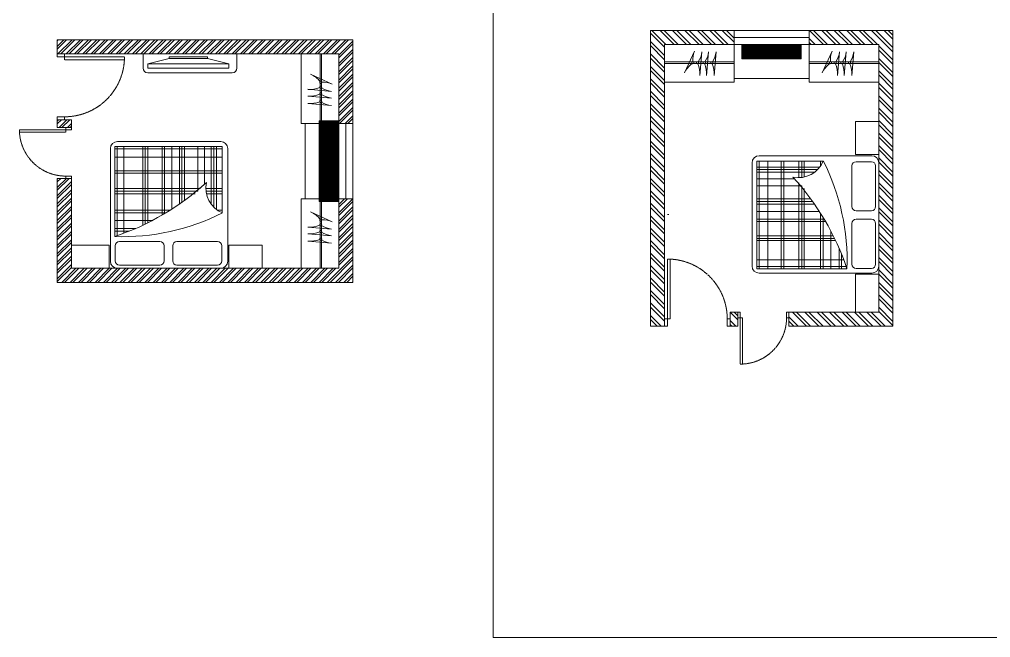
# Model space of a CAD drawing. Header units: inches. Extents: x 15448 to 46480, y -8154 to 0.
# Drawn here: x 16019 to 16640, y -3444 to -3049 of the extents above; entities that cross this region are included whole.
import ezdxf

# ---------------------------------------------------------------- set-up
doc = ezdxf.new("R2010")
doc.units = ezdxf.units.IN
doc.header["$MEASUREMENT"] = 0
doc.linetypes.add('DASHED2', pattern=[0.375, 0.25, -0.125])
doc.linetypes.add('HIDDEN', pattern=[0.375, 0.25, -0.125])
for name, color, linetype in [('A-Door-Frame', 1, 'Continuous'), ('A-Door-Swing', 8, 'HIDDEN'), ('Edges', 7, 'Continuous'), ('furni', 253, 'Continuous'), ('IEL-HATCH-002', 7, 'Continuous')]:
    doc.layers.add(name, color=color, linetype=linetype)
doc.layers.add('Furniture', color=251, linetype='Continuous', lineweight=18)
doc.layers.add('ROD', color=7, linetype='Continuous', lineweight=9)

# ---------------------------------------------------------------- blocks, each defined once
blk = doc.blocks.new('DRYG')
at = {"layer": 'IEL-HATCH-002', "lineweight": 5, "transparency": 33554687}
h = blk.add_hatch(dxfattribs=at)
h.set_pattern_fill('ANSI31', color=9)
h.paths.add_polyline_path([(8088.69, 1479.56), (8081.6, 1479.56), (8081.6, 1479.53), (8081.6, 1421.69), (8088.69, 1421.69)])
h.paths.add_polyline_path([(8081.6, 1479.53), (8078.02, 1479.53), (8077.83, 1479.53), (8077.83, 1421.72), (8078.02, 1421.72), (8081.6, 1421.72)])
h.paths.add_polyline_path([(8091.83, 1479.56), (8088.69, 1479.56), (8088.69, 1421.69), (8091.83, 1421.69)])
h.paths.add_polyline_path([(8090.14, 1462.64), (8090.51, 1462.64), (8090.51, 1456.86), (8090.14, 1456.86)], flags=16)
h.paths.add_polyline_path([(8090.66, 1462.64), (8091.04, 1462.64), (8091.04, 1456.86), (8090.66, 1456.86)], flags=16)
h.paths.add_polyline_path([(8091.19, 1462.64), (8091.57, 1462.64), (8091.57, 1456.86), (8091.19, 1456.86)], flags=16)
h.paths.add_polyline_path([(8090.14, 1456.55), (8090.51, 1456.55), (8090.51, 1450.78), (8090.14, 1450.78)], flags=16)
h.paths.add_polyline_path([(8090.66, 1456.55), (8091.04, 1456.55), (8091.04, 1450.78), (8090.66, 1450.78)], flags=16)
h.paths.add_polyline_path([(8091.19, 1456.55), (8091.57, 1456.55), (8091.57, 1450.78), (8091.19, 1450.78)], flags=16)
h.paths.add_polyline_path([(8090.14, 1462.95), (8090.14, 1468.72), (8090.51, 1468.72), (8090.51, 1462.95)], flags=16)
h.paths.add_polyline_path([(8090.66, 1462.95), (8090.66, 1468.72), (8091.04, 1468.72), (8091.04, 1462.95)], flags=16)
h.paths.add_polyline_path([(8091.19, 1462.95), (8091.19, 1468.72), (8091.57, 1468.72), (8091.57, 1462.95)], flags=16)
h.paths.add_polyline_path([(8090.14, 1450.47), (8090.51, 1450.47), (8090.51, 1444.69), (8090.14, 1444.69)], flags=16)
h.paths.add_polyline_path([(8090.66, 1450.47), (8091.04, 1450.47), (8091.04, 1444.69), (8090.66, 1444.69)], flags=16)
h.paths.add_polyline_path([(8091.19, 1450.47), (8091.57, 1450.47), (8091.57, 1444.69), (8091.19, 1444.69)], flags=16)
h.paths.add_polyline_path([(8090.14, 1469.03), (8090.14, 1474.81), (8090.51, 1474.81), (8090.51, 1469.03)], flags=16)
h.paths.add_polyline_path([(8090.66, 1469.03), (8090.66, 1474.81), (8091.04, 1474.81), (8091.04, 1469.03)], flags=16)
h.paths.add_polyline_path([(8091.19, 1469.03), (8091.19, 1474.81), (8091.57, 1474.81), (8091.57, 1469.03)], flags=16)
h.paths.add_polyline_path([(8090.14, 1444.38), (8090.51, 1444.38), (8090.51, 1438.61), (8090.14, 1438.61)], flags=16)
h.paths.add_polyline_path([(8090.66, 1444.38), (8091.04, 1444.38), (8091.04, 1438.61), (8090.66, 1438.61)], flags=16)
h.paths.add_polyline_path([(8091.19, 1444.38), (8091.57, 1444.38), (8091.57, 1438.61), (8091.19, 1438.61)], flags=16)
h.paths.add_polyline_path([(8090.14, 1438.3), (8090.51, 1438.3), (8090.51, 1432.53), (8090.14, 1432.53)], flags=16)
h.paths.add_polyline_path([(8090.66, 1438.3), (8091.04, 1438.3), (8091.04, 1432.53), (8090.66, 1432.53)], flags=16)
h.paths.add_polyline_path([(8091.19, 1438.3), (8091.57, 1438.3), (8091.57, 1432.53), (8091.19, 1432.53)], flags=16)
h.paths.add_polyline_path([(8090.14, 1432.21), (8090.51, 1432.21), (8090.51, 1426.44), (8090.14, 1426.44)], flags=16)
h.paths.add_polyline_path([(8090.66, 1432.21), (8091.04, 1432.21), (8091.04, 1426.44), (8090.66, 1426.44)], flags=16)
h.paths.add_polyline_path([(8091.19, 1432.21), (8091.57, 1432.21), (8091.57, 1426.44), (8091.19, 1426.44)], flags=16)
at = {"layer": 'Edges', "color": 18, "lineweight": 5, "true_color": 0x000000}
for p, q in [((8077.83, 1479.53), (8077.83, 1479.56)), ((8077.83, 1479.56), (8078.02, 1479.56)), ((8077.83, 1479.53), (8077.83, 1421.72)), ((8077.83, 1479.53), (8078.02, 1479.53)), ((8078.02, 1479.56), (8078.02, 1479.53)), ((8078.02, 1479.56), (8081.6, 1479.56)), ((8078.02, 1479.53), (8081.6, 1479.53)), ((8088.69, 1479.56), (8081.6, 1479.56)), ((8081.6, 1479.56), (8081.6, 1479.53)), ((8081.6, 1479.53), (8081.6, 1421.72)), ((8088.69, 1479.56), (8091.83, 1479.56)), ((8088.69, 1421.69), (8088.69, 1479.56)), ((8090.14, 1474.81), (8090.51, 1474.81)), ((8090.14, 1469.03), (8090.14, 1474.81)), ((8090.51, 1474.81), (8090.51, 1469.03)), ((8090.66, 1474.81), (8091.04, 1474.81)), ((8090.66, 1469.03), (8090.66, 1474.81)), ((8091.04, 1474.81), (8091.04, 1469.03)), ((8091.19, 1474.81), (8091.57, 1474.81)), ((8091.19, 1469.03), (8091.19, 1474.81)), ((8091.57, 1474.81), (8091.57, 1469.03)), ((8091.83, 1479.56), (8091.83, 1421.69)), ((8090.51, 1469.03), (8090.14, 1469.03)), ((8090.14, 1468.72), (8090.51, 1468.72)), ((8090.14, 1462.95), (8090.14, 1468.72)), ((8090.51, 1468.72), (8090.51, 1462.95)), ((8091.04, 1469.03), (8090.66, 1469.03)), ((8090.66, 1468.72), (8091.04, 1468.72)), ((8090.66, 1462.95), (8090.66, 1468.72)), ((8091.04, 1468.72), (8091.04, 1462.95)), ((8091.57, 1469.03), (8091.19, 1469.03)), ((8091.19, 1468.72), (8091.57, 1468.72)), ((8091.19, 1462.95), (8091.19, 1468.72)), ((8091.57, 1468.72), (8091.57, 1462.95)), ((8090.51, 1462.95), (8090.14, 1462.95)), ((8090.14, 1462.64), (8090.51, 1462.64)), ((8090.14, 1456.86), (8090.14, 1462.64)), ((8090.51, 1462.64), (8090.51, 1456.86)), ((8091.04, 1462.95), (8090.66, 1462.95)), ((8090.66, 1462.64), (8091.04, 1462.64)), ((8090.66, 1456.86), (8090.66, 1462.64)), ((8091.04, 1462.64), (8091.04, 1456.86)), ((8091.57, 1462.95), (8091.19, 1462.95)), ((8091.19, 1462.64), (8091.57, 1462.64)), ((8091.19, 1456.86), (8091.19, 1462.64)), ((8091.57, 1462.64), (8091.57, 1456.86)), ((8090.51, 1456.86), (8090.14, 1456.86)), ((8090.14, 1456.55), (8090.51, 1456.55)), ((8090.14, 1450.78), (8090.14, 1456.55)), ((8090.51, 1456.55), (8090.51, 1450.78)), ((8091.04, 1456.86), (8090.66, 1456.86)), ((8090.66, 1456.55), (8091.04, 1456.55)), ((8090.66, 1450.78), (8090.66, 1456.55)), ((8091.04, 1456.55), (8091.04, 1450.78)), ((8091.57, 1456.86), (8091.19, 1456.86)), ((8091.19, 1456.55), (8091.57, 1456.55)), ((8091.19, 1450.78), (8091.19, 1456.55)), ((8091.57, 1456.55), (8091.57, 1450.78)), ((8090.51, 1450.78), (8090.14, 1450.78)), ((8090.14, 1450.47), (8090.51, 1450.47)), ((8090.14, 1444.69), (8090.14, 1450.47)), ((8090.51, 1450.47), (8090.51, 1444.69)), ((8091.04, 1450.78), (8090.66, 1450.78)), ((8090.66, 1450.47), (8091.04, 1450.47)), ((8090.66, 1444.69), (8090.66, 1450.47)), ((8091.04, 1450.47), (8091.04, 1444.69)), ((8091.57, 1450.78), (8091.19, 1450.78)), ((8091.19, 1450.47), (8091.57, 1450.47)), ((8091.19, 1444.69), (8091.19, 1450.47)), ((8091.57, 1450.47), (8091.57, 1444.69)), ((8090.51, 1444.69), (8090.14, 1444.69)), ((8090.14, 1444.38), (8090.51, 1444.38)), ((8090.14, 1438.61), (8090.14, 1444.38)), ((8090.51, 1438.61), (8090.14, 1438.61)), ((8090.14, 1438.3), (8090.51, 1438.3)), ((8090.14, 1432.53), (8090.14, 1438.3)), ((8090.51, 1444.38), (8090.51, 1438.61)), ((8090.51, 1438.3), (8090.51, 1432.53)), ((8091.04, 1444.69), (8090.66, 1444.69)), ((8090.66, 1444.38), (8091.04, 1444.38)), ((8090.66, 1438.61), (8090.66, 1444.38)), ((8091.04, 1438.61), (8090.66, 1438.61)), ((8090.66, 1438.3), (8091.04, 1438.3)), ((8090.66, 1432.53), (8090.66, 1438.3)), ((8091.04, 1444.38), (8091.04, 1438.61)), ((8091.04, 1438.3), (8091.04, 1432.53)), ((8091.57, 1444.69), (8091.19, 1444.69)), ((8091.19, 1444.38), (8091.57, 1444.38)), ((8091.19, 1438.61), (8091.19, 1444.38)), ((8091.57, 1438.61), (8091.19, 1438.61)), ((8091.19, 1438.3), (8091.57, 1438.3)), ((8091.19, 1432.53), (8091.19, 1438.3)), ((8091.57, 1444.38), (8091.57, 1438.61)), ((8091.57, 1438.3), (8091.57, 1432.53)), ((8090.51, 1432.53), (8090.14, 1432.53)), ((8090.14, 1432.21), (8090.51, 1432.21)), ((8090.14, 1426.44), (8090.14, 1432.21)), ((8090.51, 1432.21), (8090.51, 1426.44)), ((8091.04, 1432.53), (8090.66, 1432.53)), ((8090.66, 1432.21), (8091.04, 1432.21)), ((8090.66, 1426.44), (8090.66, 1432.21)), ((8091.04, 1432.21), (8091.04, 1426.44)), ((8091.57, 1432.53), (8091.19, 1432.53)), ((8091.19, 1432.21), (8091.57, 1432.21)), ((8091.19, 1426.44), (8091.19, 1432.21)), ((8091.57, 1432.21), (8091.57, 1426.44)), ((8090.51, 1426.44), (8090.14, 1426.44)), ((8091.04, 1426.44), (8090.66, 1426.44)), ((8091.57, 1426.44), (8091.19, 1426.44)), ((8077.83, 1421.69), (8077.83, 1421.72)), ((8077.83, 1421.72), (8078.02, 1421.72)), ((8078.02, 1421.69), (8077.83, 1421.69)), ((8078.02, 1421.72), (8078.02, 1421.69)), ((8081.6, 1421.72), (8078.02, 1421.72)), ((8078.02, 1421.69), (8081.6, 1421.69)), ((8081.6, 1421.72), (8081.6, 1421.69)), ((8088.69, 1421.69), (8081.6, 1421.69)), ((8088.69, 1421.69), (8091.83, 1421.69))]:
    blk.add_line(p, q, dxfattribs=at)
at = {"layer": 'furni', "color": 18, "lineweight": 5, "true_color": 0x000000}
blk.add_line((8077.83, 1421.69), (8091.83, 1421.69), dxfattribs=at)
blk = doc.blocks.new('HG')
at = {"color": 7, "lineweight": 5}
for p, q in [((16486.67, -2722.5), (16486.67, -2650.5)), ((16558.21, -2649.17), (16489.46, -2649.17)), ((16489.46, -2649.17), (16489.46, -2706.7)), ((16558.21, -2650.53), (16489.46, -2650.53)), ((16490.97, -2649.17), (16490.97, -2706.16)), ((16491.17, -2646), (16557.17, -2646)), ((16495.21, -2649.17), (16495.21, -2704.63)), ((16507.5, -2649.17), (16507.5, -2699.41)), ((16508.87, -2649.17), (16508.87, -2698.75)), ((16510.51, -2649.17), (16510.51, -2697.95)), ((16519.68, -2649.17), (16519.68, -2693)), ((16521.18, -2649.17), (16521.18, -2692.12)), ((16525.97, -2649.17), (16525.97, -2689.16)), ((16530.76, -2649.17), (16530.76, -2685.96)), ((16532.41, -2649.17), (16532.41, -2684.81)), ((16534.05, -2649.17), (16534.05, -2683.62)), ((16542.53, -2649.17), (16542.53, -2677.79)), ((16546.91, -2649.17), (16546.91, -2673.38)), ((16551.16, -2649.17), (16551.16, -2686.05)), ((16552.8, -2649.17), (16552.8, -2687.92)), ((16554.44, -2649.17), (16554.44, -2689.33)), ((16558.21, -2691.67), (16558.21, -2649.17)), ((16561.67, -2650.5), (16561.67, -2722.5)), ((16558.21, -2656.01), (16489.46, -2656.01)), ((16558.21, -2664.64), (16489.46, -2664.64)), ((16558.21, -2666.28), (16489.46, -2666.28)), ((16544.36, -2676), (16489.46, -2676)), ((16542.54, -2677.78), (16489.46, -2677.78)), ((16540.8, -2679.43), (16489.46, -2679.43)), ((16558.21, -2676), (16547.69, -2676)), ((16558.21, -2677.78), (16547.81, -2677.78)), ((16558.21, -2679.43), (16548.09, -2679.43)), ((16524.91, -2689.83), (16489.46, -2689.83)), ((16522.26, -2691.48), (16489.46, -2691.48)), ((16558.21, -2689.83), (16555.14, -2689.83)), ((16558.21, -2691.48), (16558.18, -2691.48)), ((16513.52, -2696.41), (16489.46, -2696.41)), ((16502.65, -2701.61), (16489.46, -2701.61)), ((16498.73, -2703.25), (16489.46, -2703.25)), ((16485.89, -2712.15), (16461.72, -2712.15)), ((16485.89, -2727), (16485.89, -2712.15)), ((16489.67, -2712.63), (16489.67, -2722.27)), ((16518.32, -2709.89), (16492.41, -2709.89)), ((16521.06, -2722.27), (16521.06, -2712.63)), ((16526.49, -2712.63), (16526.49, -2722.27)), ((16555.15, -2709.89), (16529.23, -2709.89)), ((16557.89, -2722.27), (16557.89, -2712.63)), ((16562.46, -2727), (16562.46, -2712.15)), ((16562.46, -2712.15), (16583.62, -2712.15)), ((16583.62, -2712.15), (16583.62, -2727)), ((16492.41, -2725.01), (16518.32, -2725.01)), ((16529.23, -2725.01), (16555.15, -2725.01)), ((16557.17, -2727), (16491.17, -2727))]:
    blk.add_line(p, q, dxfattribs=at)
for centre, radius, start, end in [((16491.17, -2650.5), 4.5, 90, 180), ((16557.17, -2650.5), 4.5, 0, 90), ((16437.33, -2551.19), 163.99, 288.51704, 312.48311), ((16564.7, -2675.77), 17.01, 167.64436, 248.21267), ((16494.59, -2565.48), 141.3, 267.9004, 296.84044), ((16492.41, -2712.63), 2.74, 90, 180), ((16518.32, -2712.63), 2.74, 0, 90), ((16529.23, -2712.63), 2.74, 90, 180), ((16555.15, -2712.63), 2.74, 0, 90), ((16491.17, -2722.5), 4.5, 180, 270), ((16492.41, -2722.27), 2.74, 180, 270), ((16518.32, -2722.27), 2.74, 270, 0), ((16529.23, -2722.27), 2.74, 180, 270), ((16555.15, -2722.27), 2.74, 270, 0), ((16557.17, -2722.5), 4.5, 270, 0)]:
    blk.add_arc(centre, radius, start, end, dxfattribs=at)

msp = doc.modelspace()

# ---------------------------------------------------------------- hatches: boundary and pattern name
at = {"layer": 'IEL-HATCH-002', "lineweight": 5, "transparency": 33554687}
h = msp.add_hatch(dxfattribs=at)
h.set_pattern_fill('ANSI32', color=1, scale=15, angle=90)
h.paths.add_polyline_path([(16422.56, -3056.5), (16422.56, -3236.5), (16422.56, -3245.5), (16431.56, -3245.5), (16431.56, -3065.5), (16476.06, -3065.5), (16476.06, -3056.5)])
h.paths.add_polyline_path([(16524.06, -3056.5), (16524.06, -3065.5), (16525.9, -3065.5), (16525.93, -3065.5), (16568.56, -3065.5), (16568.56, -3236.5), (16511.06, -3236.5), (16511.06, -3240.12), (16511.06, -3245.5), (16577.56, -3245.5), (16577.56, -3065.5), (16577.56, -3056.5), (16568.56, -3056.5)])
h.paths.add_polyline_path([(16473.56, -3236.5), (16473.56, -3245.5), (16478.56, -3245.5), (16478.56, -3236.5)])
h = msp.add_hatch(dxfattribs=at)
h.set_pattern_fill('ANSI32', color=1, scale=10)
h.set_pattern_definition([(45, (11824.7766, -2591.832), (-2.6516504, 2.6516504), []), (45, (11826.5444, -2591.832), (-2.6516504, 2.6516504), [])])
h.paths.add_polyline_path([(16232.41, -3062.5), (16052.41, -3062.5), (16043.41, -3062.5), (16043.41, -3071.5), (16223.41, -3071.5), (16223.41, -3116), (16232.41, -3116)])
h.paths.add_polyline_path([(16232.41, -3164), (16223.41, -3164), (16223.41, -3165.84), (16223.41, -3165.87), (16223.41, -3208.5), (16052.41, -3208.5), (16052.41, -3151), (16048.8, -3151), (16043.41, -3151), (16043.41, -3217.5), (16223.41, -3217.5), (16232.41, -3217.5), (16232.41, -3208.5)])
h.paths.add_polyline_path([(16052.41, -3113.5), (16043.41, -3113.5), (16043.41, -3118.5), (16052.41, -3118.5)])

# ---------------------------------------------------------------- linework, layer by layer
at = {"lineweight": 5}
for p, q in [((16422.56, -3056.5), (16577.56, -3056.5)), ((16577.56, -3245.5), (16577.56, -3056.5)), ((16139.48, -3074.37), (16114.87, -3074.37)), ((16553.71, -3135.77), (16553.71, -3114.6)), ((16553.71, -3114.6), (16568.56, -3114.6)), ((16487.56, -3207.05), (16487.56, -3141.05)), ((16533.23, -3140.02), (16490.73, -3140.02)), ((16490.73, -3140.02), (16490.73, -3208.77)), ((16492.06, -3136.55), (16564.06, -3136.55)), ((16492.1, -3140.02), (16492.1, -3208.77)), ((16497.58, -3140.02), (16497.58, -3208.77)), ((16506.2, -3140.02), (16506.2, -3208.77)), ((16507.85, -3140.02), (16507.85, -3208.77)), ((16517.57, -3140.02), (16517.57, -3150.53)), ((16519.35, -3140.02), (16519.35, -3150.41)), ((16520.99, -3140.02), (16520.99, -3150.13)), ((16531.4, -3140.02), (16531.4, -3143.09)), ((16533.04, -3140.02), (16533.04, -3140.04)), ((16568.56, -3135.77), (16553.71, -3135.77)), ((16563.83, -3140.34), (16554.2, -3140.34)), ((16490.73, -3143.79), (16530.9, -3143.79)), ((16490.73, -3145.43), (16529.48, -3145.43)), ((16490.73, -3147.07), (16527.62, -3147.07)), ((16551.46, -3143.08), (16551.46, -3169)), ((16566.57, -3169), (16566.57, -3143.08)), ((16490.73, -3151.31), (16514.94, -3151.31)), ((16517.57, -3153.87), (16517.57, -3208.77)), ((16490.73, -3155.69), (16519.35, -3155.69)), ((16519.35, -3155.69), (16519.35, -3208.77)), ((16520.99, -3157.43), (16520.99, -3208.77)), ((16490.73, -3164.18), (16525.19, -3164.18)), ((16490.73, -3165.82), (16526.37, -3165.82)), ((16490.73, -3167.46), (16527.52, -3167.46)), ((16490.73, -3172.25), (16530.72, -3172.25)), ((16554.2, -3171.73), (16563.83, -3171.73)), ((16490.73, -3177.04), (16533.68, -3177.04)), ((16490.73, -3178.55), (16534.57, -3178.55)), ((16531.4, -3173.31), (16531.4, -3208.77)), ((16533.04, -3175.97), (16533.04, -3208.77)), ((16563.83, -3177.16), (16554.2, -3177.16)), ((16537.97, -3184.71), (16537.97, -3208.77)), ((16551.46, -3179.9), (16551.46, -3205.82)), ((16566.57, -3205.82), (16566.57, -3179.9)), ((16490.73, -3187.72), (16539.51, -3187.72)), ((16490.73, -3189.36), (16540.32, -3189.36)), ((16490.73, -3190.73), (16540.97, -3190.73)), ((16543.17, -3195.58), (16543.17, -3208.77)), ((16490.73, -3203.02), (16546.19, -3203.02)), ((16544.82, -3199.5), (16544.82, -3208.77)), ((16490.73, -3207.26), (16547.72, -3207.26)), ((16490.73, -3208.77), (16548.26, -3208.77)), ((16554.2, -3208.56), (16563.83, -3208.56)), ((16564.06, -3211.55), (16492.06, -3211.55)), ((16568.56, -3212.33), (16553.71, -3212.33)), ((16553.71, -3212.33), (16553.71, -3236.5))]:
    msp.add_line(p, q, dxfattribs=at)
at = {"color": 0, "lineweight": 5}
for p, q in [((16431.56, -3245.5), (16431.56, -3065.5)), ((16043.41, -3071.5), (16223.41, -3071.5)), ((16043.41, -3118.5), (16043.41, -3113.5)), ((16478.56, -3245.5), (16473.56, -3245.5))]:
    msp.add_line(p, q, dxfattribs=at)
at = {"color": 9, "lineweight": 5, "true_color": 0xc7c8ca}
for p, q in [((16476.06, -3065.5), (16476.06, -3089.5)), ((16524.06, -3065.5), (16524.06, -3089.5)), ((16098.28, -3071.5), (16098.28, -3080.5)), ((16158.28, -3080.5), (16158.28, -3071.5)), ((16211.41, -3071.5), (16211.41, -3116)), ((16212.41, -3071.5), (16212.41, -3116)), ((16114.87, -3074.37), (16114.87, -3073.37)), ((16114.87, -3073.37), (16139.48, -3073.37)), ((16139.48, -3074.37), (16139.48, -3073.37)), ((16431.56, -3076.5), (16476.06, -3076.5)), ((16431.56, -3077.5), (16476.06, -3077.5)), ((16524.06, -3076.5), (16568.56, -3076.5)), ((16524.06, -3077.5), (16568.56, -3077.5)), ((16101.28, -3083.5), (16155.28, -3083.5)), ((16524.06, -3087.14), (16476.06, -3087.14)), ((16223.41, -3116), (16199.41, -3116)), ((16201.78, -3164), (16201.78, -3116)), ((16568.56, -3114.6), (16568.56, -3135.77)), ((16568.56, -3141.05), (16568.56, -3207.05)), ((16223.41, -3164), (16199.41, -3164)), ((16211.41, -3164), (16211.41, -3208.5)), ((16212.41, -3164), (16212.41, -3208.5)), ((16434.43, -3174.05), (16433.43, -3174.05)), ((16052.41, -3193.65), (16052.41, -3208.5)), ((16052.41, -3208.5), (16076.58, -3208.5)), ((16174.32, -3208.5), (16153.15, -3208.5)), ((16568.56, -3236.5), (16568.56, -3212.33)), ((16553.71, -3236.5), (16568.56, -3236.5))]:
    msp.add_line(p, q, dxfattribs=at)
at = {"lineweight": 5, "ltscale": 7}
for p, q in [((16114.87, -3074.37), (16101.28, -3077.82)), ((16139.48, -3074.37), (16153.08, -3077.82))]:
    msp.add_line(p, q, dxfattribs=at)
at = {"lineweight": 5}
msp.add_lwpolyline([(16322, -2736.5), (18115.36, -2736.5), (18115.36, -3444.5), (16322, -3444.5)], close=True, dxfattribs=at)
at = {"lineweight": 5, "ltscale": 7}
msp.add_lwpolyline([(16101.28, -3077.82), (16153.08, -3077.82), (16153.08, -3080.5), (16101.28, -3080.5)], close=True, dxfattribs=at)
at = {"color": 9, "lineweight": 5, "true_color": 0xc7c8ca}
for centre, start, end in [((16101.28, -3080.5), 180, 270), ((16155.28, -3080.5), 270, 0)]:
    msp.add_arc(centre, 3, start, end, dxfattribs=at)
at = {"lineweight": 5}
for centre, radius, start, end in [((16492.06, -3141.05), 4.5, 90, 180), ((16517.33, -3133.52), 17.01, 257.64436, 338.21267), ((16407.05, -3203.64), 141.3, 357.9004, 26.84044), ((16554.2, -3143.08), 2.74, 90, 180), ((16563.83, -3143.08), 2.74, 360, 90), ((16564.06, -3141.05), 4.5, 0, 90), ((16392.75, -3260.89), 163.99, 18.51704, 42.48311), ((16554.2, -3169), 2.74, 180, 270), ((16563.83, -3169), 2.74, 270, 0), ((16554.2, -3179.9), 2.74, 90, 180), ((16563.83, -3179.9), 2.74, 360, 90), ((16492.06, -3207.05), 4.5, 180, 270), ((16554.2, -3205.82), 2.74, 180, 270), ((16563.83, -3205.82), 2.74, 270, 0), ((16564.06, -3207.05), 4.5, 270, 0)]:
    msp.add_arc(centre, radius, start, end, dxfattribs=at)
at = {"layer": 'A-Door-Frame', "lineweight": 5}
for p, q in [((16043.41, -3071.5), (16048.08, -3071.5)), ((16043.41, -3113.5), (16048.08, -3113.5)), ((16052.41, -3118.5), (16048.8, -3118.5)), ((16052.41, -3151), (16048.8, -3151)), ((16431.56, -3245.5), (16431.56, -3240.84)), ((16473.56, -3245.5), (16473.56, -3240.84)), ((16478.56, -3236.5), (16478.56, -3240.12)), ((16511.06, -3236.5), (16511.06, -3240.12))]:
    msp.add_line(p, q, dxfattribs=at)
for points in [[(16043.41, -3071.5), (16043.41, -3073.37), (16048.08, -3073.37), (16048.08, -3071.5)], [(16043.41, -3113.5), (16043.41, -3111.64), (16048.08, -3111.64), (16048.08, -3113.5)], [(16052.41, -3118.5), (16052.41, -3119.95), (16048.8, -3119.95), (16048.8, -3118.5)], [(16052.41, -3151), (16052.41, -3149.56), (16048.8, -3149.56), (16048.8, -3151)], [(16431.56, -3245.5), (16433.43, -3245.5), (16433.43, -3240.84), (16431.56, -3240.84)], [(16473.56, -3245.5), (16471.7, -3245.5), (16471.7, -3240.84), (16473.56, -3240.84)], [(16478.56, -3236.5), (16480.01, -3236.5), (16480.01, -3240.12), (16478.56, -3240.12)], [(16511.06, -3236.5), (16509.62, -3236.5), (16509.62, -3240.12), (16511.06, -3240.12)]]:
    msp.add_lwpolyline(points, dxfattribs=at)
at = {"layer": 'A-Door-Swing', "linetype": 'DASHED2', "lineweight": 5}
for points in [[(16048.08, -3073.37), (16086.35, -3073.37), (16086.35, -3075.24), (16048.08, -3075.24)], [(16048.8, -3119.95), (16019.19, -3119.95), (16019.19, -3121.39), (16048.8, -3121.39)], [(16433.43, -3240.84), (16433.43, -3202.57), (16435.3, -3202.57), (16435.3, -3240.84)], [(16480.01, -3240.12), (16480.01, -3269.73), (16481.45, -3269.73), (16481.45, -3240.12)]]:
    msp.add_lwpolyline(points, close=True, dxfattribs=at)
for centre, radius, start, end in [((16048.08, -3073.37), 38.27, 270, 0), ((16048.8, -3119.95), 29.61, 180, 270), ((16433.43, -3240.84), 38.27, 0, 90), ((16480.01, -3240.12), 29.61, 270, 0)]:
    msp.add_arc(centre, radius, start, end, dxfattribs=at)
at = {"layer": 'Furniture', "color": 133, "lineweight": 5, "true_color": 0x84cdcc}
for p, q in [((16450.86, -3069.74), (16444.37, -3083.54)), ((16455.45, -3070.15), (16454.16, -3085.35)), ((16459.73, -3070.15), (16458.45, -3085.35)), ((16464.55, -3070.15), (16463.27, -3085.35)), ((16538.86, -3069.74), (16532.37, -3083.54)), ((16543.45, -3070.15), (16542.16, -3085.35)), ((16547.73, -3070.15), (16546.45, -3085.35)), ((16552.55, -3070.15), (16551.27, -3085.35)), ((16219.18, -3090.8), (16205.37, -3084.31)), ((16218.77, -3095.39), (16203.56, -3094.1)), ((16218.77, -3099.67), (16203.56, -3098.39)), ((16218.77, -3104.49), (16203.56, -3103.21)), ((16219.18, -3178.8), (16205.37, -3172.31)), ((16218.77, -3183.39), (16203.56, -3182.1)), ((16218.77, -3187.67), (16203.56, -3186.39)), ((16218.77, -3192.49), (16203.56, -3191.21))]:
    msp.add_line(p, q, dxfattribs=at)
for centre in [(16449.72, -3077.1), (16452.76, -3077.1), (16457.04, -3077.1), (16461.86, -3077.1), (16537.72, -3077.1), (16540.76, -3077.1), (16545.04, -3077.1), (16549.86, -3077.1), (16211.82, -3089.66), (16211.82, -3092.7), (16211.82, -3096.98), (16211.82, -3101.8), (16211.82, -3177.66), (16211.82, -3180.7), (16211.82, -3184.98), (16211.82, -3189.8)]:
    msp.add_circle(centre, 0.673, dxfattribs=at)
for centre, radius, start, end in [((16462.8, -3075.36), 13.19, 154.75145, 184.65126), ((16442.3, -3069.06), 13.19, 325.34874, 355.24855), ((16446.58, -3069.06), 13.19, 325.34874, 355.24855), ((16451.41, -3069.06), 13.19, 325.34874, 355.24855), ((16550.8, -3075.36), 13.19, 154.75145, 184.65126), ((16530.3, -3069.06), 13.19, 325.34874, 355.24855), ((16534.58, -3069.06), 13.19, 325.34874, 355.24855), ((16539.41, -3069.06), 13.19, 325.34874, 355.24855), ((16461.01, -3091.91), 18.62, 129.39837, 153.30971), ((16435.58, -3084.28), 18.62, 356.69029, 20.60163), ((16439.86, -3084.28), 18.62, 356.69029, 20.60163), ((16444.68, -3084.28), 18.62, 356.69029, 20.60163), ((16549.01, -3091.91), 18.62, 129.39837, 153.30971), ((16523.58, -3084.28), 18.62, 356.69029, 20.60163), ((16527.86, -3084.28), 18.62, 356.69029, 20.60163), ((16532.68, -3084.28), 18.62, 356.69029, 20.60163), ((16197.01, -3100.95), 18.62, 39.39837, 63.30971), ((16213.55, -3102.74), 13.19, 64.75145, 94.65126), ((16204.64, -3075.52), 18.62, 266.69029, 290.60163), ((16204.64, -3079.8), 18.62, 266.69029, 290.60163), ((16219.86, -3082.24), 13.19, 235.34874, 265.24855), ((16219.86, -3086.52), 13.19, 235.34874, 265.24855), ((16204.64, -3084.62), 18.62, 266.69029, 290.60163), ((16219.86, -3091.35), 13.19, 235.34874, 265.24855), ((16197.01, -3188.95), 18.62, 39.39837, 63.30971), ((16213.55, -3190.74), 13.19, 64.75145, 94.65126), ((16204.64, -3163.52), 18.62, 266.69029, 290.60163), ((16219.86, -3170.24), 13.19, 235.34874, 265.24855), ((16204.64, -3167.8), 18.62, 266.69029, 290.60163), ((16204.64, -3172.62), 18.62, 266.69029, 290.60163), ((16219.86, -3174.52), 13.19, 235.34874, 265.24855), ((16219.86, -3179.35), 13.19, 235.34874, 265.24855)]:
    msp.add_arc(centre, radius, start, end, dxfattribs=at)
at = {"layer": 'ROD', "color": 0, "lineweight": 5}
for p, q in [((16422.56, -3056.5), (16422.56, -3236.5)), ((16568.56, -3056.5), (16577.56, -3056.5)), ((16043.41, -3062.5), (16043.41, -3071.5)), ((16052.41, -3062.5), (16043.41, -3062.5)), ((16232.41, -3062.5), (16052.41, -3062.5)), ((16232.41, -3062.5), (16232.41, -3208.5)), ((16568.56, -3065.5), (16431.56, -3065.5)), ((16568.56, -3065.5), (16568.56, -3236.5)), ((16223.41, -3208.5), (16223.41, -3071.5)), ((16043.41, -3113.5), (16052.41, -3113.5)), ((16043.41, -3118.5), (16052.41, -3118.5)), ((16043.41, -3118.5), (16052.41, -3118.5)), ((16043.41, -3217.5), (16043.41, -3151)), ((16223.41, -3208.5), (16052.41, -3208.5)), ((16232.41, -3208.5), (16232.41, -3217.5)), ((16043.41, -3217.5), (16223.41, -3217.5)), ((16232.41, -3217.5), (16223.41, -3217.5)), ((16422.56, -3236.5), (16422.56, -3245.5)), ((16473.56, -3245.5), (16473.56, -3236.5)), ((16478.56, -3245.5), (16478.56, -3236.5)), ((16478.56, -3245.5), (16478.56, -3236.5)), ((16568.56, -3236.5), (16511.06, -3236.5)), ((16422.56, -3245.5), (16431.56, -3245.5)), ((16577.56, -3245.5), (16511.06, -3245.5))]:
    msp.add_line(p, q, dxfattribs=at)
at = {"layer": 'ROD', "color": 5, "lineweight": 5}
for p, q in [((16476.06, -3056.5), (16476.06, -3065.5)), ((16524.06, -3056.5), (16476.06, -3056.5)), ((16524.06, -3065.5), (16524.06, -3056.5)), ((16524.06, -3061), (16476.06, -3061)), ((16232.41, -3116), (16223.41, -3116)), ((16227.91, -3164), (16227.91, -3116)), ((16232.41, -3164), (16232.41, -3116)), ((16223.41, -3164), (16232.41, -3164))]:
    msp.add_line(p, q, dxfattribs=at)
at = {"layer": 'ROD', "color": 9, "lineweight": 5, "true_color": 0xc7c8ca}
for p, q in [((16476.06, -3065.5), (16524.06, -3065.5)), ((16199.41, -3116), (16199.41, -3071.5)), ((16476.06, -3089.5), (16431.56, -3089.5)), ((16568.56, -3089.5), (16524.06, -3089.5)), ((16043.41, -3113.5), (16052.41, -3113.5)), ((16223.41, -3116), (16223.41, -3164)), ((16199.41, -3208.5), (16199.41, -3164)), ((16473.56, -3245.5), (16473.56, -3236.5))]:
    msp.add_line(p, q, dxfattribs=at)
at = {"layer": 'ROD', "color": 7, "lineweight": 5}
for p, q in [((16052.41, -3118.5), (16052.41, -3113.5)), ((16052.41, -3151), (16043.41, -3151)), ((16052.41, -3208.5), (16052.41, -3151)), ((16511.06, -3236.5), (16511.06, -3245.5))]:
    msp.add_line(p, q, dxfattribs=at)
at = {"layer": 'ROD', "color": 18, "lineweight": 5, "true_color": 0x000000}
msp.add_line((16478.56, -3236.5), (16473.56, -3236.5), dxfattribs=at)

# ---------------------------------------------------------------- block references
at = {"lineweight": 5}
msp.add_blockref('HG', (-409.31, -481.5), dxfattribs=at)
at = {"layer": 'furni', "color": 18, "lineweight": 5, "true_color": 0x000000, "xscale": -0.6569976136052628, "yscale": 0.6569976136052628, "zscale": 0.6569976136052628, "rotation": 90}
msp.add_blockref('DRYG', (17453, 2241.64), dxfattribs=at)
at = {"layer": 'furni', "color": 18, "lineweight": 5, "true_color": 0x000000, "xscale": -0.8937484743814937, "yscale": 0.8937484743814937, "zscale": 0.8937484743814937}
msp.add_blockref('DRYG', (23442.96, -4436.5), dxfattribs=at)

doc.saveas('drawing.dxf')
